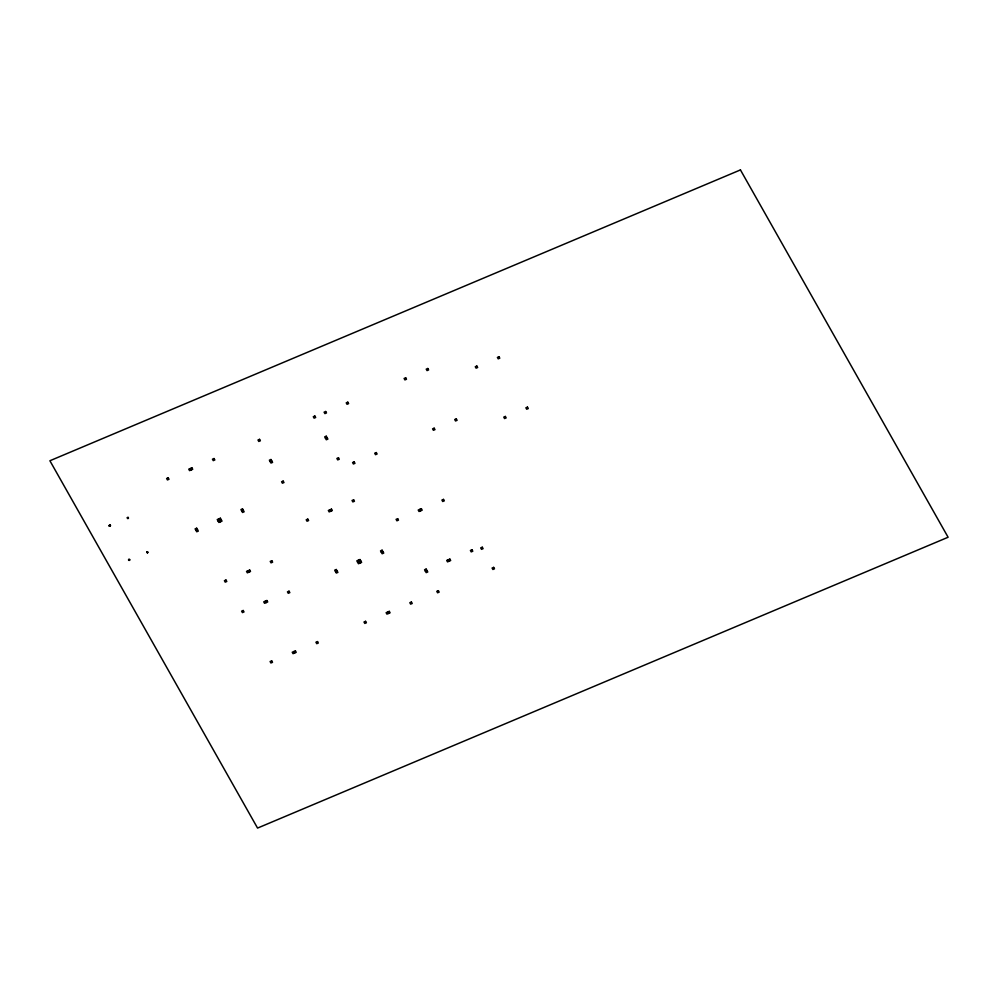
<?xml version="1.0" encoding="UTF-8"?>
<svg xmlns="http://www.w3.org/2000/svg" width="998" height="998" viewBox="0 0 998 998"><rect width="100%" height="100%" fill="white"/><g stroke="black" fill="none" stroke-linecap="round" stroke-linejoin="round"><path stroke-width="1.5" d="M110.504 525.547L109.368 525.934M128.555 559.616L129.191 560.477M129.777 559.504L129.678 560.215M127.594 518.299C129.715 516.964 126.022 518.399 128.33 518.386M110.404 525.247L109.443 525.859L109.98 525.06M110.391 525.983L109.83 524.936L109.231 525.958M129.029 559.217L128.53 560.078M127.382 517.538L127.644 518.611M128.43 518.436L128.305 517.451M127.357 517.7L127.993 517.326M109.493 525.01L109.169 525.821M147.205 551.682L147.367 552.655L147.342 551.682M147.043 552.717L147.704 552.643M147.529 552.867L147.891 551.956L146.993 551.769M270.184 461.612L271.768 460.939M325.498 438.309L327.082 437.648M195.92 530.312L197.504 529.651M218.038 521.006L221.207 519.671M241.753 511.013L243.325 510.352M335.515 571.617L337.099 570.943M357.633 562.298L360.802 560.963M381.348 552.306L382.92 551.644M425.385 571.193L426.969 570.519M109.63 525.11L110.391 525.534M128.817 560.128C131.025 560.389 128.081 558.269 128.854 560.389M419.796 509.379L420.607 510.826M448.277 559.766L449.088 561.2M329.926 509.803L330.737 511.238M358.407 560.19L360.029 563.072M387.698 612.011L388.521 613.458M190.331 468.511L191.142 469.946M218.812 518.898L220.433 521.779M248.103 570.719L248.926 572.153M265.331 601.17L266.142 602.617M293.811 651.557L294.622 653.004M146.669 551.931L146.743 551.807M740.441 169.922L49.9 460.752L257.559 828.078L948.1 537.248L740.441 169.922M168.2 477.83L166.616 478.491L167.439 479.938L169.011 479.265L168.2 477.83M191.903 467.837L188.747 469.172L189.558 470.619L192.714 469.285L191.903 467.837M214.034 458.531L212.449 459.192L213.26 460.627L214.844 459.966L214.034 458.531M259.567 439.345L257.983 440.018L258.794 441.453L260.378 440.792L259.567 439.345M314.869 416.054L313.297 416.715L314.108 418.162L315.68 417.488L314.869 416.054M325.685 411.5L324.101 412.162L324.911 413.609L326.496 412.935L325.685 411.5M347.803 402.182L346.231 402.843L347.042 404.29L348.614 403.616L347.803 402.182M405.687 377.805L404.103 378.467L404.914 379.914L406.498 379.24L405.687 377.805M427.805 368.487L426.233 369.148L427.044 370.595L428.616 369.934L427.805 368.487M476.857 366.066L475.273 366.728L476.096 368.162L477.668 367.501L476.857 366.066M498.975 356.748L497.403 357.409L498.214 358.843L499.798 358.182L498.975 356.748M270.957 459.504L269.373 460.165L271.007 463.047L272.579 462.386L270.957 459.504M326.271 436.213L324.687 436.875L326.309 439.756L327.893 439.083L326.271 436.213M283.158 481.098L281.586 481.76L282.397 483.207L283.981 482.533L283.158 481.098M338.472 457.808L336.887 458.469L337.711 459.903L339.283 459.242L338.472 457.808M196.681 528.216L195.109 528.878L196.731 531.759L198.315 531.098L196.681 528.216M220.396 518.224L217.227 519.559L218.861 522.441L222.018 521.106L220.396 518.224M242.514 508.905L240.93 509.579L242.564 512.461L244.136 511.787L242.514 508.905M354.165 461.887L352.581 462.548L353.404 463.995L354.976 463.322L354.165 461.887M376.296 452.568L374.712 453.229L375.522 454.676L377.107 454.003L376.296 452.568M434.167 428.192L432.583 428.853L433.406 430.3L434.978 429.627L434.167 428.192M456.298 418.873L454.714 419.534L455.525 420.981L457.109 420.308L456.298 418.873M505.337 416.44L503.765 417.114L504.576 418.549L506.161 417.888L505.337 416.44M527.468 407.134L525.884 407.795L526.695 409.23L528.279 408.569L527.468 407.134M307.796 519.122L306.211 519.783L307.035 521.23L308.607 520.557L307.796 519.122M331.498 509.142L328.342 510.465L329.153 511.912L332.309 510.577L331.498 509.142M353.629 499.823L352.045 500.485L352.855 501.919L354.44 501.258L353.629 499.823M225.985 580.038L224.4 580.699L225.224 582.146L226.796 581.472L225.985 580.038M249.687 570.058L246.531 571.38L247.342 572.827L250.498 571.492L249.687 570.058M271.818 560.739L270.233 561.4L271.044 562.847L272.629 562.173L271.818 560.739M397.666 518.698L396.094 519.359L396.905 520.806L398.476 520.133L397.666 518.698M421.368 508.718L418.212 510.04L419.023 511.487L422.191 510.153L421.368 508.718M443.499 499.399L441.914 500.06L442.725 501.507L444.31 500.834L443.499 499.399M336.276 569.509L334.704 570.17L336.326 573.052L337.91 572.39L336.276 569.509M359.991 559.529L356.822 560.851L358.457 563.733L361.613 562.398L359.991 559.529M382.109 550.21L380.525 550.871L382.159 553.753L383.743 553.079L382.109 550.21M243.2 610.489L241.616 611.163L242.439 612.597L244.011 611.936L243.2 610.489M266.903 600.509L263.746 601.844L264.557 603.279L267.714 601.944L266.903 600.509M289.033 591.19L287.449 591.851L288.26 593.299L289.844 592.625L289.033 591.19M426.158 569.085L424.574 569.746L426.196 572.627L427.78 571.966L426.158 569.085M449.861 559.105L446.692 560.427L447.516 561.874L450.672 560.539L449.861 559.105M471.979 549.786L470.407 550.447L471.218 551.894L472.79 551.22L471.979 549.786M482.284 547.228L480.699 547.89L481.51 549.337L483.094 548.663L482.284 547.228M271.681 660.876L270.109 661.537L270.92 662.984L272.504 662.323L271.681 660.876M295.396 650.896L292.227 652.23L293.038 653.665L296.206 652.33L295.396 650.896M317.514 641.577L315.929 642.238L316.753 643.685L318.325 643.011L317.514 641.577M365.58 621.33L363.996 622.004L364.819 623.438L366.391 622.777L365.58 621.33M389.282 611.35L386.126 612.685L386.937 614.119L390.093 612.784L389.282 611.35M411.413 602.031L409.829 602.692L410.64 604.139L412.224 603.466L411.413 602.031M438.359 590.679L436.775 591.34L437.598 592.787L439.17 592.113L438.359 590.679M493.673 567.388L492.089 568.049L492.9 569.484L494.484 568.823L493.673 567.388"/></g></svg>
